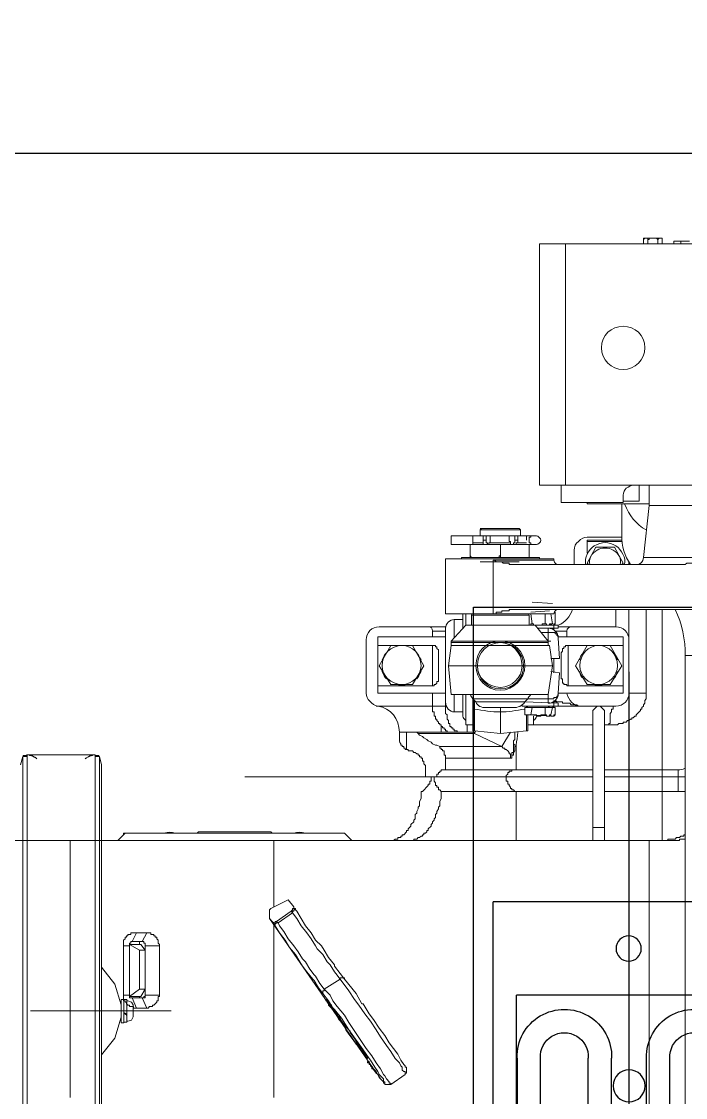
# Model space of a CAD drawing. Header units: millimetres. Extents: x 25083 to 52777, y 24772 to 45779.
# Drawn here: x 38602.4 to 38773.1, y 34014.5 to 34291.2 of the extents above; entities that cross this region are included whole.
import ezdxf

# ---------------------------------------------------------------- set-up
doc = ezdxf.new("R2010")
doc.units = ezdxf.units.MM
doc.layers.add('小车', color=7, linetype='Continuous')
doc.styles.get("Standard").update_dxf_attribs({"font": ''})
doc.styles.get('Standard').set_extended_font_data('SimSun')
doc.dimstyles.new('ISO-25', dxfattribs={"dimtxt": 2.5, "dimasz": 2.5, "dimexe": 1.25, "dimexo": 0.625, "dimtad": 1, "dimtxsty": 'Standard', "dimcen": 2.5, "dimadec": 0, "dimazin": 0, "dimtfac": 1, "dimtmove": 0, "dimatfit": 3, "dimfxl": 1, "dimarcsym": 0})

# ---------------------------------------------------------------- blocks, each defined once
blk = doc.blocks.new('A$C6E4F4F8B')
for p, q in [((0, 70), (197.2, 70)), ((0, 70), (0, 0)), ((197.2, 70), (197.2, 0)), ((40.15, 63.8), (57.53, 63.8)), ((62.1, 63.92), (62.1, 6.08)), ((135.1, 63.92), (135.1, 6.08)), ((157.05, 63.8), (139.67, 63.8)), ((57.53, 57.8), (40.15, 57.8)), ((139.67, 57.8), (157.05, 57.8)), ((62.5, 52.83), (62.5, 49.63)), ((68.5, 52.83), (68.5, 49.63)), ((128.7, 52.83), (128.7, 49.63)), ((134.7, 52.83), (134.7, 49.63)), ((68.5, 49.63), (62.5, 49.63)), ((128.7, 49.63), (134.7, 49.63)), ((54.12, 45.5), (40.15, 45.5)), ((143.08, 45.5), (157.05, 45.5)), ((54.12, 39.5), (40.15, 39.5)), ((143.08, 39.5), (157.05, 39.5)), ((54.12, 30.5), (40.15, 30.5)), ((143.08, 30.5), (157.05, 30.5)), ((54.12, 24.5), (40.15, 24.5)), ((143.08, 24.5), (157.05, 24.5)), ((62.5, 17.17), (62.5, 20.37)), ((68.5, 20.37), (62.5, 20.37)), ((68.5, 17.17), (68.5, 20.37)), ((128.7, 17.17), (128.7, 20.37)), ((128.7, 20.37), (134.7, 20.37)), ((134.7, 17.17), (134.7, 20.37)), ((57.53, 12.2), (40.15, 12.2)), ((139.67, 12.2), (157.05, 12.2)), ((40.15, 6.2), (57.53, 6.2)), ((157.05, 6.2), (139.67, 6.2)), ((0, 0), (197.2, 0))]:
    blk.add_line(p, q)
at = {"color": 1}
for p, q in [((64, 63.92), (24, 63.92)), ((24, 63.92), (24, 6.08)), ((74, 63.92), (24, 63.92)), ((24, 63.92), (24, 6.08)), ((123.2, 63.92), (173.2, 63.92)), ((133.2, 63.92), (173.2, 63.92)), ((173.2, 63.92), (173.2, 6.08)), ((173.2, 63.92), (173.2, 6.08)), ((64, 6.08), (24, 6.08)), ((74, 6.08), (24, 6.08)), ((123.2, 6.08), (173.2, 6.08)), ((133.2, 6.08), (173.2, 6.08))]:
    blk.add_line(p, q, dxfattribs=at)
at = {"color": 6, "ltscale": 15}
for p, q in [((74, 6.08), (74, 63.92)), ((123.2, 6.08), (123.2, 63.92))]:
    blk.add_line(p, q, dxfattribs=at)
for centre in [(47.28, 35), (47.28, 35), (149.92, 35), (149.92, 35)]:
    blk.add_circle(centre, 4.1, dxfattribs=at)
for centre in [(12, 34.89), (185.2, 34.89), (185.2, 34.89)]:
    blk.add_circle(centre, 3.25)
for centre, radius, start, end in [((39.79, 51.65), 12.16, 88.3056, 271.6944), ((57.53, 52.83), 10.97, 0, 90), ((139.67, 52.83), 10.97, 90, 180), ((157.41, 51.65), 12.16, 268.3056, 91.6944), ((39.8, 51.65), 6.16, 86.7014, 273.2986), ((57.53, 52.83), 4.97, 0, 90), ((139.67, 52.83), 4.97, 90, 180), ((157.4, 51.65), 6.16, 266.7014, 93.2986), ((54.12, 35), 4.5, 270, 90), ((143.08, 35), 4.5, 90, 270), ((39.79, 18.35), 12.16, 88.3056, 271.6944), ((157.41, 18.35), 12.16, 268.3056, 91.6944), ((39.8, 18.35), 6.16, 86.7014, 273.2986), ((157.4, 18.35), 6.16, 266.7014, 93.2986), ((57.53, 17.17), 10.97, 270, 0), ((57.53, 17.17), 4.97, 270, 0), ((139.67, 17.17), 10.97, 180, 270), ((139.67, 17.17), 4.97, 180, 270)]:
    blk.add_arc(centre, radius, start, end)
at = {"ltscale": 15}
for centre, start, end in [((54.12, 35), 270, 90), ((143.08, 35), 90, 270)]:
    blk.add_arc(centre, 10.5, start, end, dxfattribs=at)
blk = doc.blocks.new('*D925')
at = {"color": 0, "lineweight": -2}
for p, q in [((29677.86, 34881.66), (29677.86, 32448.29)), ((40733.02, 34757.65), (40733.02, 32448.29)), ((29680.36, 32449.54), (40730.52, 32449.54))]:
    blk.add_line(p, q, dxfattribs=at)
at = {"color": 0}
for points in [[(29680.36, 32449.96), (29680.36, 32449.13), (29677.86, 32449.54)], [(40730.52, 32449.13), (40730.52, 32449.96), (40733.02, 32449.54)]]:
    blk.add_solid(points, dxfattribs=at)
at = {"layer": 'DEFPOINTS', "color": 0}
for p in [(29677.86, 34882.29), (40733.02, 34758.27), (40733.02, 32449.54)]:
    blk.add_point(p, dxfattribs=at)
at = {"color": 0, "insert": (35205.44, 32451.63), "char_height": 2.5, "attachment_point": 5}
blk.add_mtext('11055,15', dxfattribs=at)
blk = doc.blocks.new('zw$D2F4')
at = {"color": 7, "lineweight": 5}
for points in [[(901.29, 721.55), (901.29, 888.29)], [(835.19, 876.04), (901.29, 876.04)], [(903.15, 861.92), (901.29, 863.78)], [(903.15, 861.92), (903.15, 862.3), (902.77, 862.3), (901.29, 863.78)], [(861.55, 862.3), (860.07, 862.3), (860.07, 861.92), (859.7, 861.92), (859.7, 861.55), (859.32, 861.55), (858.95, 861.18), (858.95, 860.81), (858.58, 860.81), (858.58, 859.7), (858.21, 859.7), (858.21, 858.95)], [(861.55, 860.81), (860.81, 860.81), (860.81, 860.44), (860.81, 860.07)], [(861.18, 857.84), (861.18, 860.81)], [(861.18, 860.81), (874.55, 860.81)], [(863.04, 858.21), (861.18, 860.81)], [(861.55, 862.3), (861.55, 860.81)], [(874.18, 862.3), (861.55, 862.3)], [(874.18, 860.81), (861.55, 860.81)], [(874.55, 860.81), (873.07, 858.21)], [(874.18, 862.3), (874.18, 860.81)], [(877.52, 858.95), (877.52, 860.44), (877.15, 860.44), (877.15, 861.18), (876.78, 861.18), (876.78, 861.55), (876.41, 861.55), (876.41, 861.92), (876.04, 861.92), (875.66, 862.3), (874.18, 862.3)], [(875.29, 860.07), (875.29, 860.44), (874.92, 860.44), (874.92, 860.81), (874.55, 860.81), (874.18, 860.81)], [(874.55, 857.84), (874.55, 860.81)], [(903.15, 805.48), (903.15, 861.92)], [(858.21, 858.95), (860.81, 860.07)], [(858.21, 858.95), (858.21, 856.35)], [(860.81, 860.07), (860.81, 857.47)], [(860.81, 858.21), (861.18, 858.21)], [(861.18, 857.84), (863.04, 856.73)], [(863.04, 856.73), (863.04, 858.21)], [(863.04, 858.21), (873.07, 858.21)], [(873.07, 856.73), (873.07, 858.21)], [(873.07, 856.73), (874.55, 857.84)], [(874.55, 858.21), (875.29, 858.21)], [(875.29, 857.47), (875.29, 860.07)], [(877.52, 858.95), (875.29, 860.07)], [(877.52, 856.35), (877.52, 858.95)], [(858.21, 856.35), (860.81, 857.47)], [(858.21, 856.35), (858.21, 855.98), (858.58, 855.61), (858.58, 854.87), (858.95, 854.87), (858.95, 854.5), (859.32, 854.13), (859.7, 853.75), (860.07, 853.75), (860.07, 853.38), (861.18, 853.38), (861.18, 853.01), (861.55, 853.01)], [(860.81, 857.47), (860.81, 856.73), (861.18, 856.73), (861.55, 856.73)], [(861.55, 853.01), (861.55, 856.73)], [(861.55, 856.73), (874.18, 856.73)], [(873.07, 856.73), (863.04, 856.73)], [(874.18, 856.73), (874.92, 856.73), (874.92, 857.1), (875.29, 857.1), (875.29, 857.47)], [(874.18, 853.01), (874.18, 856.73)], [(874.18, 853.01), (874.55, 853.01), (874.92, 853.38), (875.66, 853.38), (876.04, 853.75), (876.41, 853.75), (876.41, 854.13), (876.78, 854.13), (876.78, 854.5), (877.15, 854.5), (877.15, 855.24), (877.52, 855.24), (877.52, 856.35)], [(877.52, 856.35), (875.29, 857.47)], [(861.55, 853.01), (874.18, 853.01)], [(903.52, 842.98), (903.15, 843.36)], [(903.52, 842.98), (903.52, 824.42)], [(881.23, 824.79), (842.61, 798.05)], [(880.49, 824.05), (881.23, 824.79)], [(881.23, 824.79), (883.46, 824.79)], [(883.83, 824.42), (883.46, 824.79)], [(886.06, 819.96), (883.83, 824.42)], [(903.52, 824.42), (903.15, 824.05)], [(835.19, 823.67), (880.12, 823.67)], [(880.12, 823.67), (879.38, 823.3), (877.52, 822.19), (875.66, 820.7), (873.81, 819.59), (871.95, 818.1), (870.09, 816.99), (868.98, 816.25), (867.49, 815.13), (865.64, 813.65), (865.27, 813.28), (863.41, 812.16), (861.92, 811.05)], [(880.12, 822.56), (879.38, 822.19), (877.89, 821.07), (876.04, 819.96), (874.18, 818.48), (872.69, 817.36), (870.84, 816.25), (870.09, 815.5), (868.24, 814.39), (866.75, 813.28), (866.38, 812.9), (864.52, 811.79), (863.04, 810.68)], [(880.12, 823.67), (879.75, 823.67), (879.75, 823.3), (880.12, 822.93), (880.12, 822.56)], [(880.49, 824.05), (880.12, 823.67)], [(880.49, 822.93), (880.49, 823.3), (880.12, 823.3), (880.12, 824.05), (880.49, 824.05)], [(880.49, 822.93), (880.12, 822.56)], [(880.12, 822.56), (882.72, 818.85)], [(880.49, 822.93), (883.09, 819.22)], [(884.21, 823.67), (901.29, 823.67)], [(865.64, 806.59), (867.12, 807.71), (867.49, 808.08), (869.35, 809.19), (870.09, 809.93), (871.95, 811.05), (873.44, 812.53), (874.18, 812.9), (876.04, 814.02), (877.52, 815.13), (879.38, 816.62), (881.23, 817.73), (882.72, 818.85)], [(882.72, 818.85), (883.09, 819.22)], [(883.83, 818.48), (883.83, 818.1), (883.46, 818.1), (883.46, 818.48), (883.09, 818.48), (883.09, 818.85), (882.72, 818.85)], [(884.21, 818.48), (883.83, 818.48), (883.83, 818.85), (883.46, 818.85), (883.09, 819.22)], [(884.21, 818.48), (886.06, 819.96)], [(883.83, 818.48), (883.09, 817.73), (879.38, 815.5), (877.52, 814.02), (875.66, 812.9), (874.18, 811.42), (873.07, 810.68), (871.21, 809.56), (869.35, 808.08), (868.98, 808.08), (867.12, 806.59), (865.64, 805.48)], [(884.21, 818.48), (883.83, 818.48)], [(863.04, 810.68), (861.55, 809.19), (860.07, 808.45), (858.58, 807.33), (856.35, 805.48), (854.5, 804.36), (847.81, 799.91), (845.96, 798.42), (844.1, 797.31), (842.61, 796.19), (841.13, 795.45), (840.76, 795.08), (840.01, 794.71), (839.27, 793.97), (838.9, 793.97), (838.9, 793.59), (838.53, 793.59)], [(861.92, 811.05), (860.07, 809.56), (858.21, 808.45), (857.84, 808.08), (855.61, 806.22), (852.64, 804.36), (847.44, 800.65), (845.21, 799.16), (844.84, 798.79), (842.98, 797.68), (841.87, 796.94), (841.13, 796.57), (840.01, 795.45), (839.27, 795.45), (839.27, 795.08), (838.9, 795.08), (838.9, 795.45), (839.27, 795.45), (840.01, 796.19), (841.13, 796.94), (841.5, 797.31), (842.98, 798.42), (843.36, 798.42)], [(861.92, 811.05), (862.67, 811.05), (862.67, 810.68), (863.04, 810.68)], [(863.04, 810.68), (865.64, 806.59)], [(845.21, 799.54), (845.58, 799.54), (845.58, 799.91), (845.96, 799.91), (846.33, 800.28), (846.7, 800.28), (847.44, 801.02), (848.18, 801.39), (852.64, 804.36), (853.75, 805.48), (854.87, 806.22), (856.35, 806.96), (856.73, 807.33), (858.21, 808.45), (858.95, 808.82), (859.7, 809.56)], [(845.21, 799.54), (845.58, 799.91), (845.96, 799.91), (846.33, 800.28), (847.44, 801.02), (847.81, 801.02), (848.93, 802.14), (850.41, 802.88), (851.9, 803.99), (852.27, 803.99), (853.38, 805.11), (856.35, 807.33), (856.73, 807.33), (857.84, 808.08), (858.58, 808.82), (859.7, 809.56)], [(860.07, 809.93), (860.44, 809.93), (860.44, 810.31), (860.07, 810.31), (860.07, 809.93), (859.7, 809.93), (859.32, 809.56), (858.95, 809.56), (857.84, 808.45), (856.73, 807.71), (855.24, 806.96), (854.13, 805.85), (852.64, 805.11), (851.53, 804.36), (850.04, 803.25), (848.93, 802.51), (847.81, 801.39), (847.44, 801.39), (846.7, 800.65), (845.96, 800.28)], [(859.7, 809.56), (860.07, 809.93)], [(859.7, 809.56), (860.07, 809.93)], [(841.13, 789.88), (841.87, 789.88), (841.87, 790.25), (842.24, 790.62), (842.98, 790.62), (843.36, 790.99), (844.1, 791.37), (845.21, 792.48), (847.07, 793.59), (848.56, 794.71), (850.78, 796.19), (852.64, 797.31), (854.87, 798.79), (856.73, 800.28), (858.95, 801.76), (860.44, 802.88), (862.67, 804.36), (865.64, 806.59)], [(841.13, 789.88), (841.5, 789.88), (841.5, 789.51), (842.98, 789.51), (842.98, 789.88), (843.36, 789.88), (843.73, 790.25), (844.84, 790.99), (846.33, 791.74), (849.3, 793.97), (851.15, 795.08), (853.01, 796.57), (855.24, 798.05), (856.73, 799.16), (859.32, 800.65), (859.32, 801.02), (861.92, 802.51), (865.64, 805.48)], [(865.64, 805.48), (866.01, 805.48), (866.01, 806.59), (865.64, 806.59)], [(901.29, 803.62), (903.15, 805.48)], [(901.29, 803.62), (903.15, 805.48)], [(844.47, 799.16), (844.47, 799.54), (844.1, 799.54)], [(845.96, 800.28), (845.58, 799.91), (845.21, 799.91), (845.21, 799.54)], [(952.91, 799.91), (939.17, 799.91)], [(843.36, 798.42), (842.61, 798.05), (841.87, 797.31), (840.39, 796.57), (839.27, 795.45), (838.9, 795.45), (838.9, 795.08), (838.53, 795.08), (838.53, 794.34), (838.53, 793.59)], [(842.61, 798.05), (841.5, 797.31)], [(842.61, 798.05), (841.5, 797.31)], [(842.61, 798.05), (842.24, 798.05)], [(844.1, 799.16), (843.73, 799.16), (843.73, 798.79), (843.36, 798.79), (842.98, 798.42), (842.61, 798.42), (842.61, 798.05)], [(843.36, 798.42), (843.36, 798.79), (843.73, 798.79), (844.1, 799.16), (844.47, 799.16)], [(843.36, 798.42), (843.36, 798.79), (843.73, 798.79), (843.73, 799.16), (844.47, 799.16)], [(935.82, 779.48), (935.82, 797.31)], [(939.17, 796.94), (939.17, 779.48)], [(953.65, 796.94), (939.17, 796.94)], [(941.02, 796.94), (941.02, 782.82)], [(951.42, 782.82), (951.42, 796.94)], [(953.65, 779.48), (953.65, 796.94)], [(913.91, 785.8), (912.06, 785.8), (911.31, 786.17), (910.2, 786.17), (909.83, 786.54), (909.46, 786.54), (908.72, 786.91), (908.34, 786.91), (907.97, 787.28), (906.86, 787.28), (906.49, 787.65), (906.12, 787.65), (905.37, 788.4), (905, 788.4), (904.26, 789.14), (903.89, 789.14), (903.89, 789.51), (903.52, 789.51), (902.77, 790.25), (902.77, 790.62), (902.4, 790.62), (902.4, 790.99), (902.03, 790.99), (902.03, 791.74), (901.66, 791.74), (901.66, 792.48), (901.29, 792.85), (901.29, 793.97)], [(946.22, 796.57), (941.4, 793.59)], [(951.42, 793.59), (946.22, 796.57)], [(956.25, 779.48), (956.25, 796.57)], [(841.13, 789.88), (838.53, 793.59)], [(927.65, 791.37), (929.14, 791.37)], [(929.14, 780.6), (929.14, 791.37)], [(941.4, 793.59), (941.4, 788.02)], [(951.42, 788.02), (951.42, 793.59)], [(924.31, 788.4), (924.31, 789.14), (924.68, 789.14), (924.68, 789.51)], [(924.68, 789.51), (924.68, 789.88), (925.06, 789.88), (925.06, 790.25), (925.43, 790.25), (925.43, 790.62), (925.8, 790.62), (925.8, 790.99), (926.17, 790.99)], [(929.14, 789.51), (924.68, 789.51)], [(913.91, 785.8), (913.91, 785.42), (915.4, 783.94), (915.77, 783.94), (915.77, 783.57), (916.14, 783.57), (916.51, 783.57), (916.51, 783.2), (917.63, 783.2)], [(919.48, 784.68), (920.6, 784.68), (920.97, 785.05), (921.71, 785.05), (921.71, 785.42), (922.46, 785.42), (922.46, 785.8), (922.83, 785.8), (922.83, 786.17), (923.2, 786.17), (923.2, 786.54), (923.57, 786.54), (923.57, 786.91), (923.94, 787.28), (923.94, 787.65), (924.31, 788.02), (924.31, 788.4)], [(928.77, 786.54), (928.4, 786.17), (928.03, 785.42), (927.65, 785.05), (927.28, 784.31), (926.91, 783.94), (926.54, 783.2), (926.17, 782.82), (925.8, 782.08), (925.8, 781.71), (925.43, 780.97)], [(929.14, 788.02), (929.14, 786.91), (928.77, 786.54)], [(928.77, 786.54), (928.77, 772.06)], [(941.4, 788.02), (946.22, 785.05)], [(946.22, 785.05), (951.42, 788.02)], [(917.63, 741.6), (917.63, 784.68)], [(917.63, 784.68), (919.48, 784.68)], [(917.63, 782.45), (916.51, 782.45), (916.14, 782.08), (915.4, 782.08), (915.4, 781.71), (915.03, 781.71), (915.03, 781.34), (914.29, 781.34), (914.29, 780.97), (913.91, 780.6)], [(917.63, 781.71), (918.37, 781.71), (918.37, 781.34), (918.74, 781.34), (918.74, 780.97), (919.11, 780.97), (919.11, 780.6), (919.48, 780.6), (919.48, 779.48)], [(925.43, 780.97), (925.06, 780.97), (925.06, 780.6), (924.68, 780.6), (924.68, 780.23), (924.31, 780.23), (924.31, 779.85), (923.57, 779.85), (923.2, 779.85), (923.2, 779.48), (922.46, 779.48)], [(925.43, 765), (925.43, 780.97)], [(929.14, 780.6), (930.63, 780.6)], [(930.63, 780.6), (930.63, 780.23), (930.25, 780.23), (930.25, 779.85), (929.88, 779.85), (929.88, 779.48), (929.51, 779.48), (929.51, 779.11), (929.14, 779.11), (929.14, 778.37)], [(929.14, 778.37), (929.14, 780.6)], [(935.82, 782.82), (934.34, 782.82), (934.34, 782.45), (933.23, 782.45), (933.23, 782.08), (932.48, 782.08), (932.48, 781.71), (932.11, 781.71), (931.74, 781.34), (931.37, 781.34), (931.37, 780.97), (931, 780.97), (931, 780.6), (930.63, 780.6)], [(935.08, 782.82), (935.82, 782.82)], [(939.17, 782.82), (935.82, 782.82)], [(941.02, 782.82), (951.42, 782.82)], [(941.02, 782.82), (941.02, 782.45), (941.4, 782.45), (941.4, 782.08), (941.77, 781.71), (942.14, 781.71), (942.14, 781.34), (943.62, 781.34)], [(948.82, 781.34), (943.62, 781.34)], [(951.42, 782.82), (951.42, 782.08), (951.05, 782.08), (951.05, 781.71), (950.68, 781.71), (950.31, 781.34), (948.82, 781.34)], [(955.14, 782.82), (953.65, 782.82)], [(955.14, 779.48), (955.14, 782.82)], [(919.48, 741.6), (919.48, 779.48)], [(919.48, 779.48), (922.46, 779.48)], [(922.46, 762.77), (922.46, 779.48)], [(929.14, 776.51), (929.14, 778.37)], [(935.82, 779.48), (933.97, 779.48), (933.6, 779.11), (932.48, 779.11), (932.11, 778.74), (931.37, 778.74), (931.37, 778.37), (930.63, 778.37), (930.63, 778), (930.25, 778), (930.25, 777.63), (929.88, 777.63), (929.88, 777.25), (929.51, 777.25), (929.51, 776.51)], [(935.82, 779.48), (955.88, 779.48)], [(938.8, 778), (946.22, 778.74)], [(938.8, 778), (938.8, 753.12)], [(946.22, 778.74), (946.22, 752)], [(951.42, 778), (946.22, 778.74)], [(951.42, 752.74), (951.42, 778)], [(952.16, 778), (951.42, 778)], [(952.16, 753.12), (952.16, 778)], [(952.54, 778), (952.54, 753.12)], [(956.62, 774.28), (952.54, 778)], [(956.25, 779.48), (955.88, 779.48)], [(959.59, 779.48), (959.59, 751.63)], [(959.59, 779.48), (973.7, 779.48)], [(973.7, 751.63), (973.7, 779.48)], [(977.42, 772.8), (977.42, 778)], [(979.65, 778), (977.42, 778)], [(979.65, 778), (979.65, 772.43)], [(929.14, 776.14), (929.14, 776.51)], [(929.14, 773.91), (929.14, 776.14)], [(933.23, 775.03), (938.8, 775.03)], [(934.34, 777.25), (934.34, 775.03)], [(938.8, 777.25), (934.34, 777.25)], [(958.11, 777.25), (953.28, 777.25)], [(955.88, 775.03), (959.22, 775.03)], [(958.11, 777.25), (958.11, 775.03)], [(974.07, 775.4), (973.7, 775.4)], [(974.07, 755.34), (974.07, 775.4)], [(925.43, 765), (928.77, 772.06)], [(928.77, 772.06), (929.14, 772.06), (929.14, 773.91)], [(929.51, 772.06), (928.77, 765.37)], [(929.51, 771.68), (928.77, 772.06)], [(929.14, 773.91), (931, 773.91)], [(929.51, 772.43), (929.51, 772.06)], [(937.68, 772.43), (929.51, 772.43)], [(937.31, 772.06), (929.51, 772.06)], [(931, 774.28), (931, 772.43)], [(938.8, 774.28), (931, 774.28)], [(937.68, 772.43), (936.94, 771.68)], [(937.68, 758.32), (937.68, 772.43)], [(956.62, 756.83), (956.62, 774.28)], [(956.62, 756.46), (956.62, 774.28)], [(959.59, 774.28), (956.62, 774.28)], [(959.22, 772.8), (956.62, 772.8)], [(959.22, 757.94), (959.22, 772.8)], [(977.42, 773.17), (974.07, 773.17)], [(974.45, 773.17), (974.07, 772.8), (974.07, 772.06)], [(977.42, 757.94), (977.42, 773.17)], [(977.42, 772.43), (977.42, 772.8)], [(977.79, 772.43), (977.42, 772.43)], [(977.79, 772.43), (977.79, 769.83)], [(978.53, 772.43), (979.65, 772.43)], [(979.65, 769.08), (979.65, 772.43)], [(935.45, 769.08), (935.45, 762.03)], [(936.94, 771.68), (936.94, 759.06)], [(972.96, 760.54), (972.96, 770.57)], [(977.79, 769.83), (977.42, 769.83), (977.42, 769.46)], [(977.42, 769.46), (977.42, 768.34), (977.79, 768.34), (977.79, 767.97)], [(977.42, 768.71), (977.79, 768.71), (977.79, 769.08), (978.53, 769.08)], [(978.53, 769.83), (977.79, 769.83)], [(978.53, 769.83), (978.53, 769.08)], [(979.65, 769.83), (978.53, 769.83)], [(978.53, 769.08), (979.65, 769.08)], [(979.65, 770.57), (981.13, 770.57)], [(979.65, 767.97), (979.65, 769.08)], [(981.13, 760.17), (981.13, 770.57)], [(981.5, 770.2), (981.13, 770.57)], [(981.5, 770.2), (981.5, 770.57)], [(981.5, 760.54), (981.5, 770.2)], [(973.33, 767.23), (959.59, 767.23)], [(959.96, 765.37), (959.96, 766.48), (959.59, 766.48), (959.59, 767.23)], [(972.22, 761.66), (972.22, 763.14), (972.59, 763.14), (972.59, 764.63), (972.96, 765), (972.96, 766.48), (973.33, 766.86)], [(973.33, 767.23), (973.33, 751.63)], [(973.33, 767.23), (973.33, 766.86)], [(974.07, 766.86), (974.07, 765.74), (974.45, 765.74), (974.45, 765.37)], [(977.79, 767.97), (977.79, 762.77)], [(977.79, 767.97), (978.53, 767.97)], [(978.53, 767.97), (979.65, 767.97)], [(979.65, 763.14), (979.65, 767.97)], [(913.91, 761.29), (913.91, 761.66), (914.29, 762.03), (914.29, 762.4), (914.66, 762.4), (914.66, 762.77), (915.03, 762.77), (915.4, 763.14), (915.77, 763.14), (915.77, 763.51), (916.14, 763.51), (916.51, 763.51), (916.51, 763.89), (917.63, 763.89)], [(917.63, 763.89), (918, 763.89), (918.37, 763.51), (918.74, 763.51), (918.74, 763.14), (919.11, 763.14), (919.11, 762.4), (919.48, 762.4), (919.48, 761.29)], [(922.46, 762.77), (923.57, 762.77), (923.57, 763.14), (923.94, 763.14), (924.31, 763.51), (924.68, 763.89), (924.68, 764.26), (925.06, 764.26), (925.06, 764.63), (925.43, 765)], [(925.43, 765), (929.14, 762.77)], [(929.51, 758.69), (928.77, 765.37)], [(935.45, 765.37), (928.77, 765.37)], [(960.71, 761.66), (960.71, 763.14), (960.33, 763.14), (960.33, 765), (959.96, 765), (959.96, 765.37)], [(974.45, 765.37), (974.07, 765.37), (974.07, 764.26)], [(977.42, 765.37), (974.45, 765.37)], [(925.8, 761.29), (919.48, 761.29)], [(922.46, 762.77), (922.46, 762.4), (923.2, 762.4), (923.2, 762.03), (923.94, 762.03), (924.31, 761.66), (925.43, 761.66), (925.43, 761.29), (925.8, 761.29)], [(922.46, 762.77), (922.46, 762.4), (923.94, 762.4), (923.94, 762.03), (926.17, 762.03)], [(925.8, 761.29), (925.8, 761.66), (926.17, 762.03)], [(929.14, 761.66), (927.28, 761.66), (926.91, 762.03), (926.17, 762.03)], [(960.71, 761.66), (960.71, 688.87)], [(972.22, 719.32), (972.22, 761.66)], [(977.79, 762.77), (977.42, 762.77), (977.42, 761.66)], [(978.53, 761.66), (977.79, 761.66), (977.79, 762.03), (977.42, 762.03), (977.42, 762.4)], [(977.42, 761.66), (977.42, 761.29), (977.79, 761.29), (977.79, 760.91)], [(978.53, 763.14), (978.16, 763.14), (978.16, 762.77), (977.79, 762.77)], [(977.79, 760.91), (977.79, 758.69)], [(977.79, 760.91), (978.53, 760.91)], [(979.65, 763.14), (978.53, 763.14)], [(978.53, 761.66), (978.53, 760.91)], [(979.65, 761.66), (978.53, 761.66)], [(978.53, 760.91), (979.65, 760.91)], [(979.65, 761.66), (979.65, 763.14)], [(979.65, 758.69), (979.65, 761.66)], [(929.51, 758.32), (929.51, 758.69)], [(929.51, 758.69), (933.6, 758.69)], [(929.51, 758.32), (933.6, 758.32)], [(931, 741.6), (931, 758.32)], [(933.6, 758.69), (933.23, 751.63)], [(933.6, 758.69), (933.6, 759.06)], [(933.6, 759.06), (935.45, 759.06)], [(933.6, 759.06), (933.6, 758.32)], [(933.6, 758.32), (933.6, 757.57)], [(935.45, 751.26), (935.45, 759.06)], [(935.45, 758.69), (935.82, 758.69)], [(935.82, 758.32), (935.45, 758.69)], [(935.82, 759.8), (935.82, 750.52)], [(936.2, 759.8), (935.82, 759.8)], [(936.57, 750.52), (936.94, 759.06)], [(937.68, 758.32), (936.94, 759.06)], [(937.68, 753.12), (937.68, 758.32)], [(974.07, 759.06), (974.07, 757.94), (974.45, 757.94)], [(977.42, 756.09), (977.42, 758.32)], [(979.65, 758.69), (978.53, 758.69)], [(979.65, 760.17), (981.13, 760.17)], [(979.65, 758.69), (979.65, 756.09)], [(981.5, 760.54), (981.13, 760.17)], [(931, 756.83), (933.23, 756.83)], [(933.6, 757.57), (933.6, 756.09), (933.23, 756.09), (933.23, 755.72)], [(933.23, 755.72), (933.23, 754.97), (933.6, 754.97), (933.6, 753.86)], [(933.6, 757.57), (935.45, 757.2)], [(952.54, 757.2), (952.54, 752.37)], [(956.62, 756.46), (952.54, 753.12)], [(955.88, 750.52), (955.88, 755.72)], [(959.22, 757.94), (956.62, 757.94)], [(956.62, 756.46), (956.62, 757.57)], [(956.62, 757.57), (956.99, 757.57), (956.99, 757.2)], [(956.99, 756.83), (956.62, 756.83), (956.62, 755.72)], [(956.62, 750.52), (956.62, 756.46)], [(956.62, 755.72), (956.62, 754.6), (956.99, 754.6), (956.99, 753.86)], [(956.99, 757.2), (959.59, 757.57)], [(956.99, 757.2), (956.99, 756.83)], [(959.96, 757.57), (960.33, 752.74)], [(962.56, 757.2), (962.19, 752)], [(974.07, 755.34), (973.7, 755.34)], [(977.42, 757.94), (974.07, 757.94)], [(977.42, 757.57), (977.79, 757.57), (977.79, 757.94), (978.16, 757.94), (978.53, 757.94)], [(978.53, 757.94), (979.27, 757.94), (979.27, 757.57), (979.65, 757.57)], [(992.64, 685.9), (992.64, 755.34)], [(1054.66, 755.34), (992.64, 755.34)], [(1054.66, 755.34), (1054.66, 495.39)], [(933.6, 753.86), (933.6, 753.49), (933.23, 753.49), (933.23, 753.12)], [(933.23, 753.12), (933.23, 752.74)], [(933.23, 752.74), (933.6, 752.37)], [(933.23, 752.74), (933.6, 752.74), (933.6, 752.37)], [(933.6, 753.86), (935.45, 753.86)], [(935.82, 753.12), (935.45, 752.74)], [(936.57, 753.12), (937.68, 753.12)], [(936.57, 753.12), (937.68, 753.12)], [(938.8, 753.12), (937.68, 753.12)], [(939.17, 750.52), (938.42, 750.52), (938.42, 750.89), (938.05, 750.89), (938.05, 751.26), (938.05, 751.63), (937.68, 751.63), (937.68, 753.12)], [(938.8, 753.12), (946.22, 752)], [(951.42, 752.74), (946.22, 752)], [(952.16, 753.12), (951.42, 753.12)], [(954.76, 753.12), (952.54, 753.12)], [(954.76, 753.12), (954.76, 751.26), (954.39, 751.26), (954.39, 750.89), (954.02, 750.89), (954.02, 750.52), (953.28, 750.52)], [(954.76, 754.97), (954.76, 753.12)], [(954.76, 753.12), (955.88, 753.12)], [(955.88, 753.12), (954.76, 753.12)], [(956.99, 753.86), (956.99, 753.49), (956.62, 753.49), (956.62, 753.12)], [(956.62, 753.12), (956.62, 752.74), (956.99, 752.74)], [(956.62, 752.74), (956.99, 752)], [(956.99, 753.86), (959.59, 753.86)], [(956.99, 752.74), (956.99, 752)], [(933.6, 752.37), (933.23, 752.37), (933.23, 752)], [(933.23, 752), (933.23, 751.63)], [(933.23, 751.63), (933.6, 751.26)], [(933.23, 751.63), (933.6, 751.63), (933.6, 751.26)], [(933.6, 752.37), (935.45, 752)], [(933.6, 751.26), (935.45, 751.26)], [(935.82, 752), (935.45, 751.63)], [(936.57, 751.63), (935.82, 751.63)], [(935.82, 744.95), (935.82, 745.32), (936.2, 745.69), (936.2, 747.17), (936.57, 747.55), (936.57, 749.4), (936.94, 749.4), (936.94, 750.89)], [(935.82, 750.52), (935.82, 744.95)], [(935.82, 744.95), (935.82, 750.52)], [(936.57, 750.52), (935.82, 750.52)], [(936.94, 750.89), (936.57, 750.89)], [(936.94, 750.89), (936.94, 751.63)], [(937.31, 751.63), (936.94, 751.63)], [(939.17, 750.52), (939.17, 733.81)], [(944.37, 750.15), (939.17, 750.52)], [(941.02, 747.92), (941.02, 748.29), (941.4, 748.29), (941.4, 749.03), (941.77, 749.03), (941.77, 749.4), (942.88, 749.4), (942.88, 749.77), (943.62, 749.77)], [(943.62, 749.77), (948.82, 749.77)], [(944.37, 750.15), (944.74, 752.37)], [(948.08, 751.63), (944.37, 751.63)], [(948.08, 752.37), (948.08, 750.15)], [(953.28, 750.52), (948.08, 750.15)], [(951.42, 747.92), (951.42, 748.66), (951.05, 748.66), (951.05, 749.03), (950.68, 749.03), (950.68, 749.4), (949.94, 749.4), (949.56, 749.77), (948.82, 749.77)], [(953.65, 733.81), (953.65, 750.52)], [(955.14, 748.29), (955.14, 751.26)], [(955.88, 751.63), (955.51, 751.63)], [(955.88, 751.63), (956.62, 751.63)], [(955.88, 750.52), (956.62, 750.52)], [(956.25, 735.66), (956.25, 750.52)], [(956.99, 752.37), (956.62, 752.37), (956.62, 752)], [(956.62, 752), (956.62, 751.63), (956.99, 751.63)], [(956.62, 751.63), (956.99, 751.26)], [(956.99, 752), (959.59, 752.37)], [(956.99, 751.63), (956.99, 751.26)], [(956.99, 751.26), (959.96, 751.26)], [(973.7, 751.63), (973.33, 751.63)], [(988.19, 749.77), (988.19, 733.81)], [(992.64, 749.77), (988.19, 749.77)], [(941.02, 747.92), (941.02, 733.81)], [(951.42, 747.92), (941.02, 747.92)], [(951.42, 733.81), (951.42, 747.92)], [(953.65, 748.29), (955.14, 748.29)], [(992.64, 748.66), (1054.66, 748.66)], [(935.82, 735.66), (935.82, 744.95)], [(946.22, 746.06), (941.4, 743.09)], [(951.42, 743.09), (946.22, 746.06)], [(972.22, 746.43), (975.93, 746.43)], [(934.71, 741.6), (901.29, 741.6)], [(904.63, 741.6), (904.63, 738.63)], [(935.82, 740.49), (934.71, 741.6)], [(941.4, 743.09), (941.4, 737.15)], [(951.42, 737.15), (951.42, 743.09)], [(972.59, 743.09), (972.22, 742.72)], [(976.67, 740.86), (972.59, 743.09)], [(978.53, 743.09), (975.19, 743.09)], [(978.16, 734.18), (978.16, 743.09)], [(978.53, 743.09), (978.53, 734.18)], [(979.27, 734.18), (979.27, 743.09)], [(987.81, 727.12), (987.81, 743.09)], [(988.19, 743.09), (987.81, 743.09)], [(934.71, 738.63), (901.29, 738.63)], [(917.63, 723.78), (917.63, 738.63)], [(919.48, 738.63), (919.48, 719.69)], [(931, 737.52), (931, 738.63)], [(934.71, 738.63), (935.82, 739.75)], [(976.67, 736.03), (976.67, 740.86)], [(939.17, 727.86), (937.68, 727.86), (937.31, 728.23), (936.57, 728.23), (936.2, 728.61), (935.82, 728.61), (935.45, 728.98), (935.08, 728.98), (935.08, 729.35), (934.71, 729.35), (933.6, 730.46), (933.23, 730.46), (933.23, 730.83), (932.85, 731.21), (932.85, 731.58), (932.48, 731.58), (932.48, 731.95), (932.11, 732.32), (932.11, 732.69), (931.74, 733.06), (931.74, 733.81), (931.37, 733.81), (931.37, 734.92), (931, 735.29), (931, 737.52)], [(931, 737.52), (931.37, 737.52), (931.37, 737.15), (933.97, 737.15), (934.34, 736.78), (935.08, 736.78), (935.08, 736.4), (935.82, 736.4), (935.82, 735.66)], [(941.4, 737.15), (946.22, 734.18)], [(946.22, 734.18), (951.42, 737.15)], [(972.59, 733.81), (976.67, 736.03)], [(953.65, 733.81), (939.17, 733.81)], [(956.25, 735.66), (960.71, 735.66)], [(972.22, 734.18), (972.59, 733.81)], [(987.81, 734.18), (979.65, 734.18)], [(988.19, 733.81), (990.04, 733.81)], [(988.56, 733.81), (988.56, 729.72)], [(939.17, 732.32), (939.17, 727.86)], [(960.71, 732.32), (939.17, 732.32)], [(939.17, 727.86), (960.71, 727.86)], [(974.07, 688.87), (974.07, 728.61)], [(987.44, 727.12), (974.07, 728.61)], [(992.64, 729.72), (988.56, 729.72)], [(1054.66, 728.61), (1055.77, 728.61)], [(1055.77, 728.61), (1056.14, 728.61), (1056.14, 727.86)], [(1055.77, 728.61), (1056.14, 728.23)], [(1056.14, 727.86), (1056.14, 727.49), (1055.77, 727.49)], [(1056.14, 723.78), (1056.14, 728.23)], [(815.13, 727.12), (901.29, 727.12)], [(987.44, 690.36), (987.44, 727.12)], [(992.64, 727.12), (987.44, 727.12)], [(1054.66, 727.49), (1055.77, 727.49)], [(1054.66, 724.89), (1055.77, 724.89)], [(1055.77, 727.49), (1055.77, 727.12), (1056.14, 727.12), (1056.14, 726.01)], [(1056.14, 726.01), (1056.14, 725.26), (1055.77, 724.89)], [(1055.77, 724.89), (1056.14, 724.52), (1056.14, 724.15)], [(913.91, 723.78), (917.63, 723.78)], [(917.63, 723.78), (960.71, 723.78)], [(1054.66, 723.78), (1055.77, 723.78)], [(1056.14, 724.15), (1056.14, 723.78), (1055.77, 723.78)], [(1055.77, 723.78), (1056.14, 723.78)], [(901.29, 721.55), (901.29, 719.32), (901.66, 719.32), (901.66, 717.84)], [(913.91, 719.69), (917.63, 719.69)], [(917.63, 719.69), (919.48, 719.69)], [(972.22, 719.32), (972.22, 717.84), (972.59, 717.47), (972.59, 715.61), (972.96, 715.24), (972.96, 714.12), (973.33, 713.75), (973.33, 713.01), (973.7, 712.27), (973.7, 711.9), (974.07, 711.15)], [(1055.4, 720.81), (1054.66, 720.81)], [(1055.4, 716.72), (1055.4, 720.81)], [(527.7, 717.84), (948.82, 717.84)], [(948.82, 699.64), (948.82, 717.84)], [(1055.4, 718.95), (1054.66, 718.95)]]:
    blk.add_lwpolyline(points, dxfattribs=at)
at = {"color": 7, "lineweight": 0}
for points in [[(861.55, 856.73), (861.18, 856.73), (861.18, 857.1), (860.81, 857.1), (860.81, 857.47)], [(861.55, 856.73), (862.67, 856.73)], [(873.07, 856.73), (874.18, 856.73)], [(875.29, 857.47), (875.29, 857.1), (874.92, 857.1), (874.92, 856.73), (874.18, 856.73)], [(917.63, 784.68), (917.63, 831.1)], [(913.91, 780.6), (912.06, 780.6), (911.31, 780.97), (910.2, 780.97), (909.83, 781.34), (909.46, 781.34), (908.72, 781.71), (908.34, 781.71), (907.97, 782.08), (907.23, 782.08), (906.86, 782.45), (906.49, 782.45), (906.12, 782.82), (905.74, 782.82), (905.37, 783.2), (905, 783.2), (904.26, 783.94), (903.89, 783.94), (903.89, 784.31), (903.52, 784.31), (903.15, 784.68), (903.15, 785.05), (902.77, 785.05), (902.77, 785.42), (902.4, 785.42), (902.4, 785.8), (902.03, 786.17), (902.03, 786.54), (901.66, 786.91), (901.66, 787.65), (901.29, 787.65), (901.29, 789.14)], [(913.91, 741.6), (913.91, 780.6)], [(913.91, 761.29), (901.29, 761.29)], [(913.91, 719.69), (913.91, 738.63)], [(902.77, 717.84), (902.77, 718.21), (902.4, 718.21), (902.4, 718.95), (902.03, 719.32), (902.03, 720.07), (901.66, 720.44), (901.66, 722.29), (901.29, 722.29), (901.29, 724.52)], [(901.29, 723.78), (913.91, 723.78)], [(917.63, 723.78), (917.63, 719.69)]]:
    blk.add_lwpolyline(points, dxfattribs=at)
at = {"color": 7, "lineweight": 5}
for points in [[(901.66, 893.86), (901.29, 892), (901.29, 890.15), (901.29, 888.29)], [(903.15, 848.93), (903.52, 850.04), (903.52, 850.78), (903.15, 851.9)], [(903.15, 815.5), (903.52, 816.62), (903.52, 817.73), (903.15, 818.48)], [(860.07, 809.93), (860.07, 809.93), (860.07, 809.93), (860.07, 809.93)], [(844.1, 799.54), (844.1, 799.54), (844.1, 799.16), (844.1, 799.16)], [(939.17, 799.91), (937.68, 799.91), (936.2, 798.42), (935.82, 796.94)], [(956.25, 796.57), (956.25, 798.42), (954.76, 799.91), (952.91, 799.91)], [(842.61, 798.05), (842.61, 798.05), (842.61, 798.05), (842.61, 798.05)], [(844.47, 799.16), (844.47, 799.16), (844.47, 799.16), (844.47, 799.16)], [(929.14, 791.37), (932.48, 791.37), (935.45, 793.59), (935.82, 796.94)], [(944.74, 795.82), (943.99, 795.45), (943.25, 795.08), (942.88, 794.71)], [(949.56, 794.71), (949.19, 795.08), (948.45, 795.45), (947.71, 795.82)], [(927.65, 791.37), (927.28, 791.37), (926.54, 791.37), (926.17, 790.99)], [(941.4, 791.74), (941.02, 790.99), (941.02, 790.25), (941.4, 789.88)], [(951.42, 789.88), (951.42, 790.25), (951.42, 790.99), (951.42, 791.74)], [(942.88, 786.91), (943.25, 786.54), (943.99, 786.17), (944.74, 785.8)], [(947.71, 785.8), (948.45, 786.17), (949.19, 786.54), (949.56, 786.91)], [(955.14, 782.82), (955.88, 782.82), (956.25, 783.2), (956.25, 783.94)], [(935.82, 782.82), (935.82, 782.82), (935.45, 782.82), (935.08, 782.82)], [(936.94, 779.48), (935.45, 779.48), (934.34, 778.37), (934.34, 777.25)], [(952.54, 778), (952.54, 778), (952.16, 778), (952.16, 778)], [(958.11, 777.25), (958.11, 778.37), (956.99, 779.48), (955.88, 779.48)], [(929.14, 776.14), (929.14, 776.14), (929.14, 776.51), (929.14, 776.51)], [(929.14, 776.51), (929.14, 776.51), (929.14, 776.14), (929.14, 776.14)], [(929.51, 776.51), (929.14, 776.51), (929.14, 776.51), (929.14, 776.14)], [(929.51, 776.51), (929.51, 776.51), (929.51, 776.51), (929.51, 776.51)], [(933.23, 775.03), (932.85, 775.03), (932.48, 774.65), (932.11, 774.28)], [(959.59, 775.03), (959.59, 775.03), (959.59, 775.03), (959.22, 775.03)], [(935.08, 772.06), (934.71, 769.83), (934.34, 767.6), (934.34, 765.37)], [(937.68, 772.43), (938.05, 772.8), (938.42, 772.8), (938.8, 773.17)], [(956.62, 774.28), (956.62, 774.28), (956.62, 774.28), (956.62, 774.28)], [(959.59, 772.43), (959.59, 772.8), (959.59, 772.8), (959.22, 772.8)], [(977.42, 772.8), (977.42, 772.8), (977.42, 772.8), (977.42, 772.8)], [(977.42, 772.8), (977.42, 772.8), (977.42, 772.8), (977.42, 772.8)], [(977.42, 772.43), (977.42, 772.43), (977.42, 772.43), (977.42, 772.43)], [(977.79, 772.43), (978.16, 772.43), (978.16, 772.43), (978.53, 772.43)], [(936.94, 771.68), (935.82, 771.31), (935.45, 770.2), (935.45, 769.08)], [(934.34, 765.37), (934.34, 763.51), (934.71, 761.29), (935.08, 759.06)], [(925.8, 761.29), (926.91, 761.29), (928.03, 760.91), (929.14, 760.91)], [(935.45, 762.03), (935.45, 760.91), (935.82, 759.8), (936.94, 759.06)], [(936.94, 759.06), (936.94, 759.06), (936.94, 759.06), (936.94, 759.06)], [(938.8, 757.57), (938.42, 757.94), (938.05, 758.32), (937.68, 758.32)], [(959.22, 757.94), (959.59, 757.94), (959.59, 758.32), (959.59, 758.32)], [(977.42, 758.32), (977.42, 758.32), (977.42, 758.32), (977.42, 758.32)], [(977.42, 758.32), (977.42, 758.32), (977.42, 758.32), (977.42, 758.32)], [(977.42, 758.32), (977.42, 758.32), (977.42, 758.32), (977.42, 758.32)], [(977.42, 758.32), (977.42, 758.32), (977.42, 757.94), (977.42, 757.94)], [(977.42, 758.32), (977.42, 758.32), (977.42, 758.32), (977.42, 758.32)], [(932.11, 756.83), (932.48, 756.46), (932.85, 756.09), (933.23, 756.09)], [(956.62, 756.46), (956.62, 756.46), (956.62, 756.83), (956.62, 756.83)], [(977.42, 757.94), (977.42, 757.94), (977.42, 757.94), (977.42, 757.94)], [(977.42, 756.09), (977.42, 755.72), (977.79, 754.97), (978.53, 754.97)], [(978.53, 754.97), (978.9, 754.97), (979.65, 755.72), (979.65, 756.09)], [(936.57, 753.12), (936.57, 751.63), (937.68, 750.52), (939.17, 750.52)], [(952.16, 753.12), (952.16, 753.12), (952.54, 753.12), (952.54, 753.12)], [(953.28, 750.52), (954.76, 750.52), (955.88, 751.63), (955.88, 753.12)], [(935.45, 751.63), (935.82, 751.63), (935.82, 751.63), (935.82, 751.63)], [(936.57, 751.63), (936.57, 751.63), (936.57, 751.63), (936.94, 751.63)], [(937.31, 751.26), (937.31, 751.26), (937.31, 751.26), (936.94, 750.89)], [(955.88, 751.63), (955.88, 751.63), (955.88, 751.63), (955.88, 751.63)], [(956.62, 750.52), (957.36, 748.66), (958.85, 747.55), (960.71, 746.8)], [(960.71, 750.52), (960.71, 750.89), (960.33, 751.63), (959.59, 751.63)], [(959.96, 751.26), (959.96, 751.26), (959.96, 751.26), (959.96, 751.26)], [(973.33, 751.63), (972.59, 751.63), (972.22, 750.89), (972.22, 750.52)], [(939.17, 748.29), (937.31, 747.92), (935.82, 746.43), (935.82, 744.95)], [(956.25, 747.17), (956.25, 747.55), (955.88, 748.29), (955.14, 748.29)], [(935.82, 744.95), (935.82, 744.95), (935.82, 744.95), (935.82, 744.95)], [(944.74, 744.95), (943.99, 744.95), (943.25, 744.57), (942.88, 743.83)], [(949.56, 743.83), (949.19, 744.57), (948.45, 744.95), (947.71, 744.95)], [(978.16, 745.32), (977.79, 746.06), (976.67, 746.43), (975.93, 746.43)], [(979.27, 743.09), (979.27, 743.83), (978.9, 744.57), (978.16, 745.32)], [(972.22, 743.46), (974.07, 743.83), (975.93, 742.72), (977.05, 741.23)], [(972.22, 742.35), (973.7, 742.72), (975.19, 741.98), (975.93, 740.49)], [(941.4, 741.23), (941.02, 740.49), (941.02, 739.75), (941.4, 739)], [(951.42, 739), (951.42, 739.75), (951.42, 740.49), (951.42, 741.23)], [(975.93, 740.49), (976.67, 739.38), (976.67, 737.52), (975.93, 736.4)], [(977.05, 741.23), (978.16, 739.38), (978.16, 737.52), (977.05, 735.66)], [(942.88, 736.4), (943.25, 735.66), (943.99, 735.66), (944.74, 735.29)], [(947.71, 735.29), (948.45, 735.66), (949.19, 735.66), (949.56, 736.4)], [(975.93, 736.4), (975.19, 734.92), (973.7, 734.18), (972.22, 734.55)], [(935.82, 735.66), (935.82, 733.81), (937.31, 732.32), (939.17, 732.32)], [(952.91, 732.32), (954.76, 732.32), (956.25, 733.81), (956.25, 735.66)], [(977.05, 735.66), (975.93, 734.18), (974.07, 733.06), (972.22, 733.43)], [(979.65, 734.18), (977.05, 734.18), (974.45, 733.43), (972.22, 731.95)], [(987.81, 733.43), (984.84, 732.32), (982.62, 730.46), (981.13, 727.86)], [(991.9, 733.06), (991.53, 733.43), (990.79, 733.81), (990.04, 733.81)], [(972.96, 732.32), (972.96, 732.32), (972.59, 732.32), (972.22, 732.32)], [(972.22, 730.46), (972.22, 729.35), (972.96, 728.61), (974.07, 728.61)], [(992.64, 731.21), (992.64, 731.95), (992.27, 732.32), (991.9, 733.06)], [(917.63, 719.69), (917.63, 718.95), (917.63, 718.58), (917.63, 717.84)], [(919.48, 719.69), (919.48, 718.95), (919.48, 718.58), (919.86, 717.84)], [(948.82, 717.84), (952.91, 717.84), (956.99, 718.58), (960.71, 720.44)]]:
    blk.add_open_spline(points, degree=3, dxfattribs=at)
at = {"color": 7, "lineweight": 0}
for points in [[(860.81, 857.84), (860.81, 857.47), (860.81, 857.47), (860.81, 857.47)], [(875.29, 857.47), (875.29, 857.47), (875.29, 857.47), (875.29, 857.84)], [(860.81, 857.47), (860.81, 857.47), (860.81, 857.47), (860.81, 857.47)], [(875.29, 857.47), (875.29, 857.47), (875.29, 857.47), (875.29, 857.47)], [(913.91, 719.69), (913.91, 718.95), (913.91, 718.58), (913.91, 717.84)], [(917.63, 719.69), (917.63, 718.95), (917.63, 718.58), (917.63, 717.84)]]:
    blk.add_open_spline(points, degree=3, dxfattribs=at)
at = {"color": 7, "lineweight": 5}
for points in [[(946.22, 795.82), (943.62, 795.82), (941.4, 793.59), (941.4, 790.62), (941.4, 788.02), (943.62, 785.8), (946.22, 785.8), (949.19, 785.8), (951.42, 788.02), (951.42, 790.62), (951.42, 793.59), (949.19, 795.82), (946.22, 795.82)], [(946.22, 771.68), (942.88, 771.68), (939.91, 769.08), (939.91, 765.37), (939.91, 762.03), (942.88, 759.06), (946.22, 759.06), (949.94, 759.06), (952.54, 762.03), (952.54, 765.37), (952.54, 769.08), (949.94, 771.68), (946.22, 771.68)], [(946.22, 771.31), (942.88, 771.31), (940.28, 768.71), (940.28, 765.37), (940.28, 762.03), (942.88, 759.43), (946.22, 759.43), (949.56, 759.43), (952.16, 762.03), (952.16, 765.37), (952.16, 768.71), (949.56, 771.31), (946.22, 771.31)], [(946.22, 771.31), (943.25, 771.31), (940.65, 768.71), (940.65, 765.37), (940.65, 762.4), (943.25, 759.8), (946.22, 759.8), (949.56, 759.8), (952.16, 762.4), (952.16, 765.37), (952.16, 768.71), (949.56, 771.31), (946.22, 771.31)], [(946.22, 744.95), (943.62, 744.95), (941.4, 742.72), (941.4, 740.12), (941.4, 737.52), (943.62, 735.29), (946.22, 735.29), (949.19, 735.29), (951.42, 737.52), (951.42, 740.12), (951.42, 742.72), (949.19, 744.95), (946.22, 744.95)], [(1027.92, 739.38), (1024.95, 739.38), (1022.35, 736.78), (1022.35, 733.81), (1022.35, 730.83), (1024.95, 728.23), (1027.92, 728.23), (1031.26, 728.23), (1033.49, 730.83), (1033.49, 733.81), (1033.49, 736.78), (1031.26, 739.38), (1027.92, 739.38)]]:
    blk.add_open_spline(points, degree=3, knots=[0, 0, 0, 0, 1, 1, 1, 2, 2, 2, 3, 3, 3, 4, 4, 4, 4], dxfattribs=at)
blk = doc.blocks.new('A$C1A4175F5')
at = {"layer": '小车', "color": 7, "lineweight": 0}
for points in [[(971.501, 895.768), (972.06, 897.868)], [(972.06, 897.868), (972.06, 773.561)], [(973.18, 897.868), (972.06, 897.868)], [(972.2, 897.868), (972.06, 897.868)], [(972.2, 897.868), (972.2, 898.008), (972.2, 898.148), (972.34, 898.148), (972.48, 898.148)], [(973.18, 898.148), (972.48, 898.148)], [(973.18, 778.18), (973.18, 898.288)], [(975.7, 897.308), (975.56, 897.448), (975.42, 897.448), (975.28, 897.588), (975.14, 897.728), (975, 897.728), (974.86, 897.868), (974.72, 897.868), (974.58, 898.008), (974.44, 898.008), (974.3, 898.008), (974.16, 898.148), (974.02, 898.148), (973.88, 898.148), (973.74, 898.288), (973.6, 898.288), (973.46, 898.288), (973.32, 898.288), (973.18, 898.288)], [(973.18, 898.288), (973.32, 898.288)], [(973.18, 898.288), (990.679, 898.288)], [(990.679, 898.288), (990.539, 898.288), (990.399, 898.288), (990.259, 898.288), (990.119, 898.288), (989.979, 898.148), (989.839, 898.148), (989.699, 898.148), (989.559, 898.008), (989.419, 898.008), (989.279, 898.008), (989.139, 897.868), (988.999, 897.868), (988.859, 897.728), (988.719, 897.728), (988.579, 897.588), (988.439, 897.588), (988.439, 897.448), (988.299, 897.448), (988.159, 897.308)], [(990.679, 773.421), (990.679, 898.288)], [(990.679, 898.288), (990.819, 898.288)], [(991.378, 898.148), (990.679, 898.148)], [(991.798, 897.868), (990.679, 897.868)], [(991.378, 898.148), (991.518, 898.148), (991.658, 898.148), (991.658, 898.008), (991.658, 897.868)], [(991.798, 897.868), (991.658, 897.868)], [(991.798, 897.868), (991.798, 773.561)], [(992.358, 895.768), (991.798, 897.868)], [(971.501, 895.768), (971.501, 773.421)], [(971.501, 895.768), (971.641, 895.768)], [(971.501, 843.693), (968.141, 839.354), (966.461, 834.034)], [(965.061, 831.655), (965.061, 835.434)], [(965.761, 835.434), (965.061, 835.434)], [(965.761, 829.415), (965.761, 835.434)], [(965.761, 835.434), (966.461, 835.434)], [(966.461, 835.434), (966.461, 829.415)], [(964.781, 835.014), (963.801, 834.734), (963.381, 834.034)], [(963.381, 830.955), (963.381, 834.034)], [(964.781, 835.014), (965.061, 835.014)], [(963.381, 830.955), (963.801, 830.115), (964.781, 829.835)], [(965.061, 831.655), (965.761, 832.075)], [(965.061, 831.515), (965.341, 831.795), (965.761, 831.935)], [(965.061, 831.375), (965.761, 831.795)], [(965.061, 831.375), (965.061, 831.655)], [(965.061, 831.375), (965.201, 831.375)], [(965.061, 829.555), (965.061, 831.375)], [(966.461, 830.815), (968.141, 825.495), (971.501, 821.156)], [(964.781, 829.835), (965.061, 829.835)], [(965.761, 829.555), (965.061, 829.555)], [(965.761, 829.415), (966.461, 829.415)], [(971.501, 821.156), (971.501, 821.296), (971.361, 821.296), (971.361, 821.436), (971.501, 821.436)]]:
    blk.add_lwpolyline(points, dxfattribs=at)
at = {"layer": '小车', "color": 1, "lineweight": 0}
blk.add_lwpolyline([(989.839, 832.495), (953.582, 832.495)], dxfattribs=at)
blk = doc.blocks.new('zw$50CE')
blk.add_lwpolyline([(0, 80.66), (0, 1280.66), (1100, 1280.66), (1100, 80.66)], close=True)
blk.add_blockref('zw$D2F4', (22.01, 103.57))
at = {"layer": '小车', "ltscale": 10, "xscale": -1, "rotation": 270}
blk.add_blockref('A$C1A4175F5', (47.03, 0), dxfattribs=at)

msp = doc.modelspace()

# ---------------------------------------------------------------- linework, layer by layer
msp.add_line((38758.63, 33290.649), (38758.63, 34123.983))
at = {"ltscale": 15}
msp.add_lwpolyline([(38718.63, 33273.983), (38718.63, 34140.649), (38798.63, 34140.649), (38798.63, 33273.983)], close=True, dxfattribs=at)

# ---------------------------------------------------------------- block references
at = {"rotation": 90}
msp.add_blockref('zw$50CE', (39594.481, 33157.316), dxfattribs=at)
at = {"xscale": -1, "rotation": 269.9999999999999}
msp.add_blockref('A$C6E4F4F8B', (38723.63, 33867.633), dxfattribs=at)

# ---------------------------------------------------------------- dimensions: what is measured, and where the dimension line sits
dim = msp.add_linear_dim(base=(40733.0166, 32449.5434), p1=(29677.8617, 34882.2868), p2=(40733.0166, 34758.2702), dimstyle='ISO-25')
dim.commit()
dim.dimension.update_dxf_attribs({"geometry": '*D925', "text_midpoint": (35205.4391, 32449.5434), "dimtype": 160})

doc.saveas('drawing.dxf')
